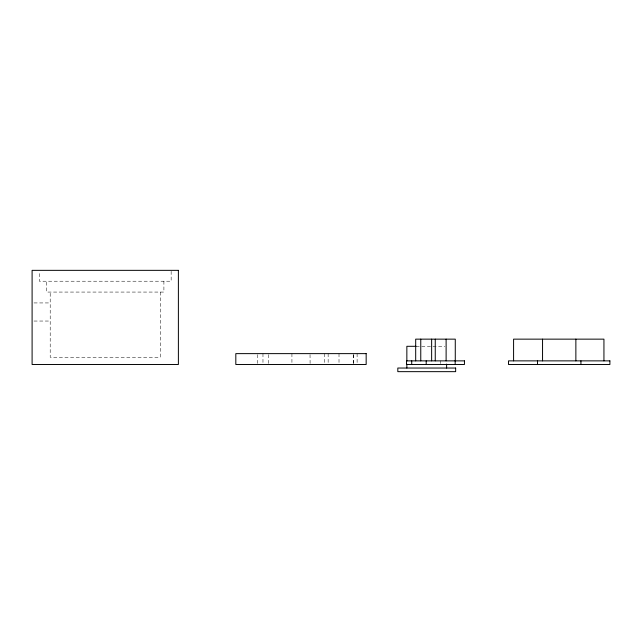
<?xml version="1.0" encoding="UTF-8"?>
<svg xmlns="http://www.w3.org/2000/svg" width="642" height="642" viewBox="0 0 642 642"><rect width="100%" height="100%" fill="white"/><g stroke="black" fill="none" stroke-linecap="round" stroke-linejoin="round"><path stroke-width="0.48" stroke-dasharray="3.21 2.41" d="M34.002 302.936L50.204 302.936M34.002 321.04L50.204 321.04M416.096 346.303L444.874 346.303M440.685 360.868L440.685 363.589M357.113 353.63L357.113 363.508M353.493 354.617L353.493 364.495M353.429 354.617L353.429 364.495M339.008 353.63L339.008 363.508M328.142 353.63L328.142 363.508M324.523 353.63L324.523 363.508M310.038 354.617L310.102 364.495M291.933 353.63L291.933 363.508M268.38 354.617L268.38 364.495M262.971 353.63L262.971 363.508M257.554 354.617L257.554 363.508M171.149 271.333L171.149 281.212L39.339 281.212L39.339 271.333M163.903 281.212L163.903 292.07L46.585 292.07L46.585 281.212M160.283 292.07L160.283 357.249L50.204 357.249L50.204 292.07"/><path stroke-width="0.96" d="M416.096 346.303L406.851 346.303L406.851 361.117M603.937 360.868L603.937 339.145L513.584 339.145L513.584 360.868M580.93 360.868L580.93 364.495M575.866 339.145L575.866 360.868M542.546 339.145L542.546 360.868M537.482 360.868L537.482 364.495M455.274 360.868L455.274 339.145L415.687 339.145L415.687 360.868M455.17 360.868L455.17 364.495M446.615 364.078L446.615 368.035M446.118 339.145L446.118 360.868M435.252 339.145L435.252 360.868M431.633 339.145L431.633 360.868M426.2 360.868L426.2 364.495M420.767 339.145L420.767 360.868M411.715 360.868L411.715 364.495M406.851 364.078L406.851 368.035M178.388 270.346L32.1 270.346L32.1 364.495L178.388 364.495L178.388 270.346M366.165 353.63L235.815 353.63L235.815 364.495L366.165 364.495L366.165 353.63M464.447 360.868L406.514 360.868L406.514 364.495L464.447 364.495L464.447 360.868M609.9 360.868L508.512 360.868L508.512 364.495L609.9 364.495L609.9 360.868M455.651 368.035L397.815 368.035L397.815 371.654L455.651 371.654L455.651 368.035"/></g></svg>
